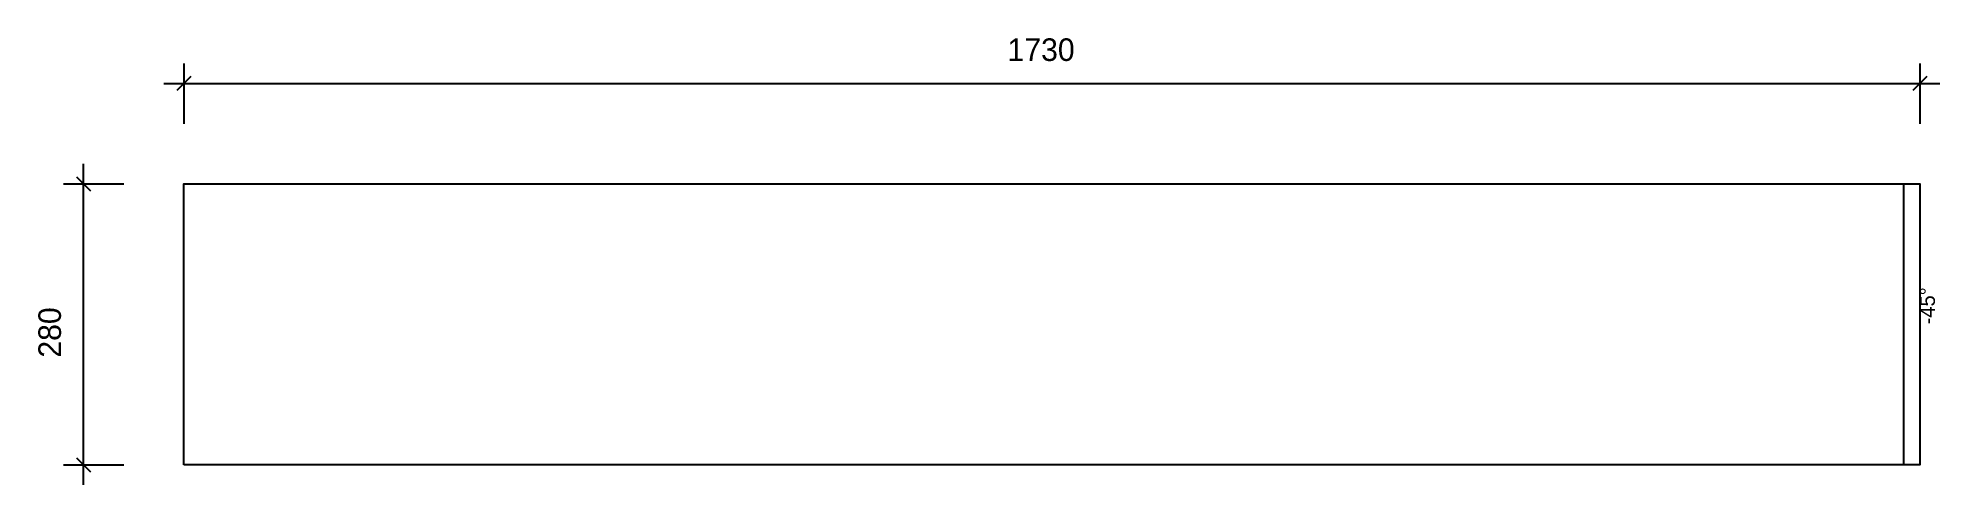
# Model space of a CAD drawing. Header units: millimetres. Extents: x -145 to 1750, y -20 to 425.
import ezdxf
from ezdxf.enums import TextEntityAlignment as Align

# ---------------------------------------------------------------- set-up
doc = ezdxf.new("R2010")
doc.units = ezdxf.units.MM
for name, color, linetype in [('CONTOUR', 7, 'CONTINUOUS'), ('CUT_MITRE', 7, 'CONTINUOUS'), ('DIMLINES', 7, 'CONTINUOUS'), ('DIMLINESTEXT', 7, 'CONTINUOUS')]:
    doc.layers.add(name, color=color, linetype=linetype)

msp = doc.modelspace()

# ---------------------------------------------------------------- linework, layer by layer
at = {"layer": 'CONTOUR', "color": 0, "linetype": '0'}
msp.add_lwpolyline([(0, 0), (0, 280), (1730.001, 280), (1730.001, 0), (0, 0)], dxfattribs=at)
at = {"layer": 'CUT_MITRE', "color": 1, "linetype": '1'}
msp.add_lwpolyline([(1730.001, 280), (1730.001, 140), (1730.001, 0), (1714.001, 0), (1714.001, 280), (1730.001, 280)], dxfattribs=at)
at = {"layer": 'DIMLINES', "color": 0}
for p, q in [((0, 400), (0, 340)), ((1730.001, 400), (1730.001, 340)), ((-20, 380), (1750.001, 380)), ((7.071, 387.071), (-7.071, 372.929)), ((1737.072, 387.071), (1722.93, 372.929)), ((-107.071, 287.071), (-92.929, 272.929)), ((-100, -20), (-100, 300)), ((-120, 280), (-60, 280)), ((-120, 0), (-60, 0)), ((-107.071, 7.071), (-92.929, -7.071))]:
    msp.add_line(p, q, dxfattribs=at)

# ---------------------------------------------------------------- texts
at = {"layer": 'DIMLINESTEXT'}
msp.add_text('1730', height=22.5, dxfattribs=at).set_placement((820.779, 425), align=Align.TOP_LEFT)
for s, height, p in [('-45°', 15, (1730.001, 140)), ('280', 22.5, (-145, 106.834))]:
    msp.add_text(s, height=height, rotation=90, dxfattribs=at).set_placement(p, align=Align.TOP_LEFT)

doc.saveas('drawing.dxf')
